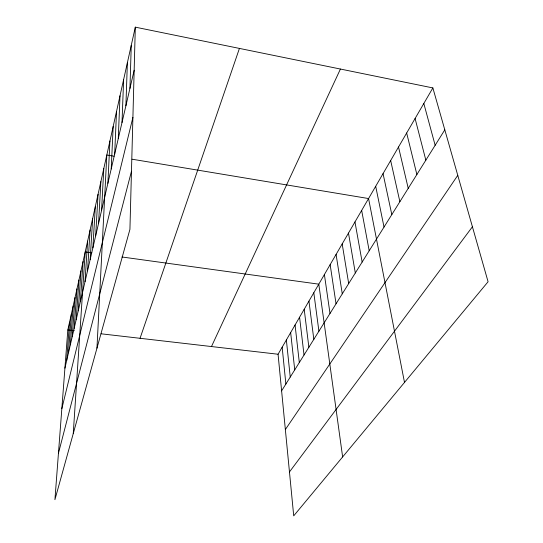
<?xml version="1.0" encoding="UTF-8"?>
<svg xmlns="http://www.w3.org/2000/svg" width="543" height="543" viewBox="0 0 543 543"><rect width="100%" height="100%" fill="white"/><g stroke="black" fill="none" stroke-linecap="round" stroke-linejoin="round"><path stroke-width="0.81" d="M135.309 27.15L129.926 229.363L54.918 499.675L67.821 329.954L135.309 27.15L432.866 87.925L488.082 281.749L293.715 515.85L278.064 354.24L432.866 87.925M129.947 88.373L131.257 45.32M125.901 105.783L127.367 62.791M122.012 122.508L123.621 79.604M118.272 138.594L120.01 95.799M114.682 154.063L116.528 111.403M111.213 168.961L113.175 126.458M107.881 183.317L109.937 140.976M96.953 348.185L106.815 154.999L114.078 156.208M101.561 210.508L103.794 168.547M98.561 223.397L100.876 181.647M95.67 235.852L98.052 194.313M92.873 247.886L95.317 206.578M90.165 259.527L92.67 218.449M87.545 270.794L90.111 229.954M85.013 281.695L87.627 241.099M73.251 433.606L85.217 251.911L91.787 252.821M80.378 301.65L83.072 261.529M76.19 319.651L78.952 279.998M78.253 310.772L80.982 270.889M74.187 328.284L76.977 288.869M70.332 344.873L73.176 305.933M72.233 336.687L75.049 297.516M68.479 352.835L71.343 314.139M66.674 360.6L69.558 322.148M64.916 368.168L134.162 70.23M61.834 408.689L132.906 117.41M58.44 453.303L131.474 171.221M140.053 338.296L239.429 48.415M211.478 346.549L340.42 69.049M281.607 390.865L444.805 129.838M285.353 429.547L457.769 175.348M289.467 471.955L472.424 226.77M67.821 329.954L74.35 330.707M101.079 333.796L278.064 354.24M121.944 256.982L318.795 284.165L342.633 456.935M132.051 159.201L368.561 198.548L404.501 382.421M423.818 103.489L435.147 145.286M415.09 118.503L425.848 160.165M406.659 133.001L416.875 174.507M398.521 147.004L408.227 188.346M390.655 160.538L399.879 201.697M383.053 173.624L391.815 214.594M375.688 186.29L384.023 227.055M361.658 210.426L369.199 250.764M354.966 221.938L362.14 262.052M348.484 233.096L355.305 272.986M342.185 243.922L348.687 283.575M336.083 254.429L342.266 293.844M330.151 264.631L336.042 303.802M324.395 274.534L330.001 313.467M313.806 292.745L318.911 331.203M308.947 301.114L313.82 339.341M304.202 309.266L308.865 347.269M299.58 317.227L304.032 354.993M295.066 324.986L299.322 362.527M290.661 332.567L294.734 369.878M286.365 339.959L290.247 377.039M282.163 347.187L285.876 384.037"/></g></svg>
